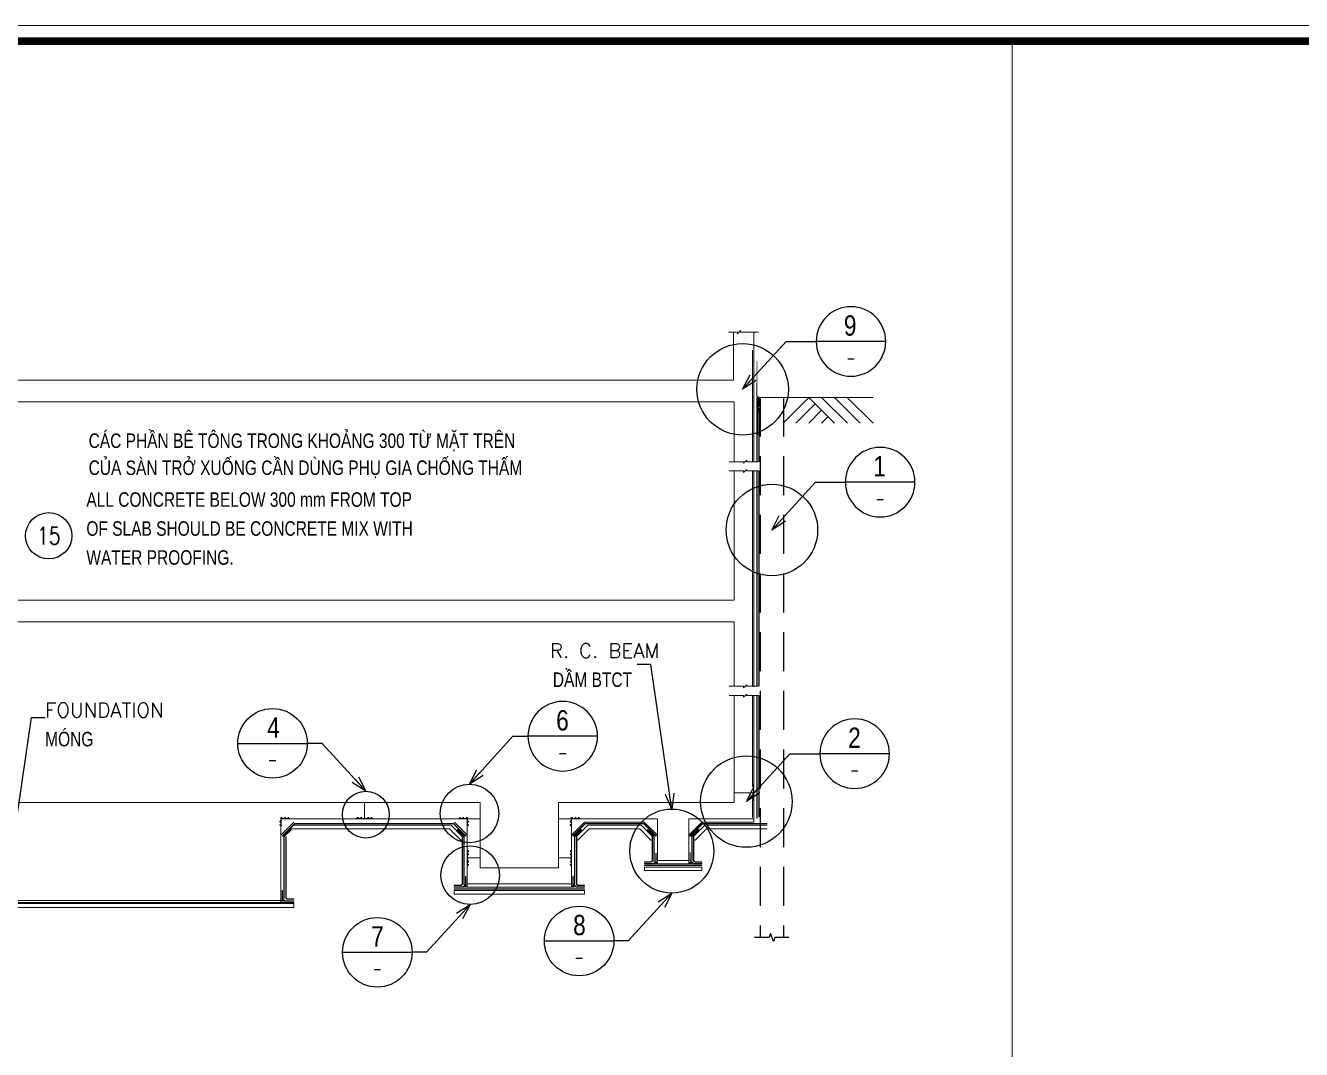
# Model space of a CAD drawing. Header units: millimetres. Extents: x -88960 to 836140, y 175458 to 320791.
# Drawn here: x 426932 to 443238, y 220270 to 233358 of the extents above; entities that cross this region are included whole.
import ezdxf
from ezdxf.enums import TextEntityAlignment as Align

# ---------------------------------------------------------------- set-up
doc = ezdxf.new("R2010")
doc.units = ezdxf.units.MM
doc.header["$LTSCALE"] = 1000
doc.linetypes.add('DASHED', pattern=[0.75, 0.5, -0.25])
doc.linetypes.add('HIDDEN', pattern=[0.375, 0.25, -0.125])
doc.layers.get('0').update_dxf_attribs({"linetype": 'CONTINUOUS'})
for name, color, linetype, lineweight in [('Ap0102_dim', 145, 'CONTINUOUS', 25), ('Ap0202_T', 141, 'CONTINUOUS', 25), ('Ap0310_PSS', 130, 'CONTINUOUS', 18), ('Ap0311_H', 8, 'CONTINUOUS', 15), ('Ap0313_FL', 145, 'CONTINUOUS', 13), ('Ap0314_Kh', 253, 'CONTINUOUS', 15)]:
    doc.layers.add(name, color=color, linetype=linetype, lineweight=lineweight)
doc.styles.add('Arial', font='arial.ttf', dxfattribs={"width": 0.8})
doc.styles.add('ISOCP', font='isocp.shx')
doc.styles.add('R2', font='ROMANS', dxfattribs={"width": 0.8, "height": 2})
doc.styles.add('romans', font='romans.shx', dxfattribs={"width": 0.8})
doc.styles.add('vn-vni', font='vn_vni.shx', dxfattribs={"width": 0.8})
doc.dimstyles.new('TL 20', dxfattribs={"dimscale": 0, "dimtxt": 250, "dimasz": 200, "dimexe": 100, "dimexo": 200, "dimgap": 100, "dimtad": 1, "dimdec": 1, "dimlfac": 0.2, "dimdsep": 46, "dimtxsty": 'romans', "dimcen": 200, "dimdle": 100, "dimclrd": 256, "dimclre": 256, "dimclrt": 1, "dimaunit": 1, "dimadec": 0, "dimazin": 0, "dimtfac": 1, "dimtdec": 1, "dimtix": 1, "dimtmove": 2, "dimatfit": 3, "dimldrblk": 'OPEN30', "dimfxl": 1, "dimtolj": 1, "dimtzin": 0, "dimarcsym": 0})

# ---------------------------------------------------------------- blocks, each defined once
blk = doc.blocks.new('250RGR')
at = {"layer": 'Ap0310_PSS'}
for p, q in [((-124, 4), (-124, 10)), ((-117, 10), (-124, 10)), ((-124, 4), (126, 4)), ((-119, 7), (-117, 10)), ((-119, 7), (-107, 7)), ((-97, 7), (-90, 7)), ((-90, 9), (-89, 9)), ((-90, 7), (-90, 9)), ((-89, 7), (-89, 9)), ((-89, 7), (-85, 7)), ((-85, 9), (-84, 9)), ((-85, 7), (-85, 9)), ((-84, 7), (-84, 9)), ((-84, 7), (-80, 7)), ((-80, 9), (-79, 9)), ((-80, 7), (-80, 9)), ((-79, 7), (-79, 9)), ((-79, 7), (-79, 7)), ((-79, 7), (-75, 7)), ((-75, 9), (-74, 9)), ((-75, 7), (-75, 9)), ((-74, 7), (-74, 9)), ((-74, 7), (-70, 7)), ((-70, 9), (-69, 9)), ((-70, 7), (-70, 9)), ((-69, 7), (-69, 9)), ((-69, 7), (-59, 7)), ((-49, 8), (-1, 8)), ((-5, 8), (0, 8)), ((0, 26), (3, 26)), ((0, 26), (0, 9)), ((3, 26), (3, 9)), ((3, 8), (52, 8)), ((71, 7), (62, 7)), ((71, 7), (71, 9)), ((72, 9), (71, 9)), ((72, 7), (72, 9)), ((76, 7), (72, 7)), ((76, 7), (76, 9)), ((77, 9), (76, 9)), ((77, 7), (77, 9)), ((81, 7), (77, 7)), ((81, 7), (81, 9)), ((82, 9), (81, 9)), ((82, 7), (81, 7)), ((82, 7), (82, 9)), ((86, 7), (82, 7)), ((86, 7), (86, 9)), ((87, 9), (86, 9)), ((87, 7), (87, 9)), ((91, 7), (87, 7)), ((91, 7), (91, 9)), ((92, 9), (91, 9)), ((92, 7), (92, 9)), ((100, 7), (92, 7)), ((121, 7), (110, 7)), ((120, 10), (126, 10)), ((121, 7), (120, 10)), ((126, 4), (126, 10))]:
    blk.add_line(p, q, dxfattribs=at)
for centre, radius, start, end in [((-111, 22), 1, 128.3694, 246.8539), ((-103, 12), 14, 51.6568, 128.3694), ((-116, 13), 9.96, 326.4339, 61.7351), ((-91, 13), 9.01, 113.3399, 221.9343), ((-94, 22), 1, 293.1719, 51.6568), ((-62, 22), 1, 128.3732, 246.8581), ((-54, 12), 14, 51.6606, 128.3732), ((-66, 13), 9, 319.7155, 66.8581), ((-42, 13), 9, 113.1761, 213.7659), ((-46, 22), 1, 293.1761, 51.6606), ((-1, 9), 0.5, 270.015, 0.015), ((3, 9), 0.5, 180.015, 270.0118), ((57, 12), 14, 51.6568, 128.3694), ((49, 22), 1, 128.3694, 246.8539), ((45, 13), 9, 327.2125, 66.8539), ((69, 13), 9, 113.1719, 220.3145), ((65, 22), 1, 293.1719, 51.6568), ((97, 23), 1, 128.3732, 246.8581), ((105, 12), 14, 51.6606, 128.3732), ((93, 13), 9.01, 318.0957, 66.6901), ((119, 13), 9.96, 118.2949, 213.5961), ((113, 23), 1, 293.1761, 51.6606)]:
    blk.add_arc(centre, radius, start, end, dxfattribs=at)
blk = doc.blocks.new('_Open30')
at = {"color": 0, "linetype": 'ByBlock', "lineweight": -2}
for p, q in [((-1, 0.268), (0, 0)), ((0, 0), (-1, -0.268)), ((0, 0), (-1, 0))]:
    blk.add_line(p, q, dxfattribs=at)
blk = doc.blocks.new('DTN')
at = {"layer": 'Ap0202_T'}
blk.add_line((-600, 0), (600, 0), dxfattribs=at)
blk.add_circle((0, 0), 600, dxfattribs=at)
at = {"layer": 'Ap0202_T', "style": 'Arial', "width": 0.8}
blk.add_attdef('DTN', text='', height=350, dxfattribs=at).set_placement((15, 100), align=Align.CENTER)
at = {"layer": 'Ap0202_T', "style": 'ISOCP'}
blk.add_attdef('REF', text='', height=250, dxfattribs=at).set_placement((0, -400), align=Align.CENTER)
blk = doc.blocks.new('CHG_XX_Khung ten')
blk.add_lwpolyline([(15, 579), (826, 579), (826, 15), (15, 15)], close=True)
at = {"color": 4, "linetype": 'Continuous', "const_width": 1}
blk.add_lwpolyline([(17, 577), (824, 577), (824, 17), (17, 17)], close=True, dxfattribs=at)

msp = doc.modelspace()

# ---------------------------------------------------------------- linework, layer by layer
at = {"layer": 'Ap0102_dim', "linetype": 'HIDDEN', "ltscale": 2}
for p, q in [((436322.47198, 228605.18679), (436322.47198, 221702.08002)), ((436618.76798, 228605.18679), (436618.76798, 221702.08002))]:
    msp.add_line(p, q, dxfattribs=at)
at = {"layer": 'Ap0102_dim', "linetype": 'Continuous'}
msp.add_lwpolyline([(436692.84198, 221702.08002), (436507.65698, 221702.08002), (436489.13848, 221651.20086), (436452.10148, 221752.95918), (436433.58298, 221702.08002), (436248.39798, 221702.08002)], dxfattribs=at)
at = {"layer": 'Ap0102_dim'}
for centre, radius in [((436095.98614, 228707.6611), 584.6705), ((436469.88337, 226909.03179), 584.6705), ((427227.91575, 226835.90358), 296.296), ((436143.9677, 223438.58359), 584.6705), ((431281.24699, 223271.14904), 299.44619), ((432604.33006, 223286.98773), 374.30774), ((435191.37026, 222805.41474), 537.03062), ((432613.55929, 222497.82074), 374.30774)]:
    msp.add_circle(centre, radius, dxfattribs=at)
at = {"layer": 'Ap0310_PSS'}
for p, q in [((435980.59285, 228826.45428), (435980.59285, 229438.25654)), ((436239.35115, 229438.25654), (436239.35115, 227782.45237)), ((436221.05564, 229210.08063), (436221.05564, 227782.45237)), ((420793.28344, 228826.45428), (435980.59285, 228826.45428)), ((420784.52489, 228548.44523), (435989.3514, 228548.44523)), ((435989.3514, 227782.45237), (435989.3514, 228548.44523)), ((436278.96166, 228605.18679), (436278.96166, 227782.45237)), ((436278.96166, 228605.18679), (436283.12832, 228605.18679)), ((436283.12832, 228605.18679), (436283.12832, 227782.45237)), ((436305.71612, 228605.18679), (436309.88279, 228605.18679)), ((436305.71612, 228490.68846), (436305.71612, 228605.18679)), ((436318.28301, 228478.12158), (436305.71612, 228490.68846)), ((436306.054, 228465.55469), (436310.21667, 228465.55469)), ((436309.88279, 228492.41435), (436309.88279, 228605.18679)), ((436322.44968, 228479.84746), (436309.88279, 228492.41435)), ((436318.28301, 228346.39999), (436318.28301, 228478.12158)), ((436322.44968, 228346.39999), (436322.44968, 228479.84746)), ((435989.3514, 226012.20107), (435989.3514, 227663.84219)), ((436221.05564, 227663.84219), (436221.05564, 224911.6085)), ((436239.35115, 227663.84219), (436239.35115, 224903.8491)), ((436278.96166, 227663.84219), (436278.96166, 224911.6085)), ((436283.12832, 227663.84219), (436283.12832, 224911.6085)), ((420793.28344, 226012.20107), (435980.59285, 226012.20107)), ((420784.52489, 225734.19202), (435989.3514, 225734.19202)), ((435989.3514, 224911.6085), (435989.3514, 225734.19202)), ((435989.3514, 223426.51536), (435989.3514, 224792.99831)), ((436221.05564, 224792.99831), (436221.05564, 223639.03016)), ((436239.35115, 224792.99831), (436239.35115, 223655.6818)), ((436278.96166, 224792.99831), (436278.96166, 223221.24095)), ((436283.12832, 224792.99831), (436283.12832, 223222.97524)), ((420784.52489, 223426.51536), (432743.19516, 223426.51536)), ((431265.58586, 223426.51536), (431265.58586, 223236.51555)), ((432743.19516, 223426.51536), (432743.19516, 222593.18286)), ((433743.19416, 222593.18286), (433743.19416, 223426.51536)), ((433743.19416, 223426.51536), (435989.3514, 223426.51536)), ((436221.01783, 223551.51523), (435989.3514, 223551.51523)), ((436221.03625, 223464.945), (436221.03625, 223236.58124)), ((436239.32394, 223447.34868), (436239.32394, 223218.18223)), ((430194.29547, 223167.34895), (430194.29547, 223168.18228)), ((430195.96213, 223168.18228), (430194.29547, 223168.18228)), ((430195.96213, 223167.34895), (430194.29547, 223167.34895)), ((430194.29547, 223163.18229), (430194.29547, 223164.01562)), ((430195.96213, 223164.01562), (430194.29547, 223164.01562)), ((430195.96213, 223163.18229), (430194.29547, 223163.18229)), ((430194.29547, 223159.01563), (430194.29547, 223159.84896)), ((430195.96213, 223159.84896), (430194.29547, 223159.84896)), ((430195.96213, 223159.01563), (430194.29547, 223159.01563)), ((430194.29547, 223154.84896), (430194.29547, 223155.6823)), ((430195.96213, 223155.6823), (430194.29547, 223155.6823)), ((430195.96213, 223154.84896), (430194.29547, 223154.84896)), ((430195.96213, 223151.51563), (430194.29547, 223151.51563)), ((430194.29547, 223150.6823), (430194.29547, 223151.51563)), ((430195.96213, 223150.6823), (430194.29547, 223150.6823)), ((430194.34433, 223235.63599), (430195.1288, 223221.51556)), ((430195.1288, 223185.96822), (430195.1288, 223221.51556)), ((431161.41929, 223218.18223), (430195.1288, 223218.18223)), ((430195.1288, 222145.37421), (430195.1288, 223122.349)), ((430211.74787, 223236.51555), (430195.17638, 223236.51555)), ((430195.96213, 223168.18228), (430195.96213, 223174.1182)), ((430195.96213, 223164.01562), (430195.96213, 223167.34895)), ((430195.96213, 223163.18229), (430195.96213, 223159.84896)), ((430195.96213, 223155.6823), (430195.96213, 223159.01563)), ((430195.96213, 223151.51563), (430195.96213, 223154.84896)), ((430195.96213, 223146.41305), (430195.96213, 223150.6823)), ((430195.96213, 223125.07229), (430195.96213, 223133.28491)), ((430196.98707, 223233.13599), (430197.58893, 223222.30267)), ((430209.10513, 223234.01555), (430197.81912, 223234.01555)), ((430200.96213, 223221.51556), (430198.42097, 223221.51556)), ((430307.62869, 223218.18223), (430198.46213, 223218.18223)), ((430198.46213, 223218.18223), (430198.46213, 223122.349)), ((430198.46213, 223014.97997), (430359.99777, 223176.51561)), ((430208.50328, 223221.51556), (430205.76466, 223221.51556)), ((430209.93718, 223233.13599), (430209.33533, 223222.30267)), ((430212.57992, 223235.63599), (430211.84431, 223222.39512)), ((430244.00946, 223221.51556), (430212.67636, 223221.51556)), ((430215.12478, 223001.10754), (430371.74877, 223157.73152)), ((430218.07106, 222998.16126), (430373.47865, 223153.56886)), ((430234.74258, 222992.33131), (430323.07205, 223080.66077)), ((430238.90924, 222990.60542), (430326.01832, 223077.7145)), ((430261.7954, 223220.68223), (430255.85948, 223220.68223)), ((430261.7954, 223220.68223), (430261.7954, 223222.3489)), ((430262.62873, 223222.3489), (430261.7954, 223222.3489)), ((430262.62873, 223220.68223), (430262.62873, 223222.3489)), ((430265.96206, 223220.68223), (430262.62873, 223220.68223)), ((430265.96206, 223220.68223), (430265.96206, 223222.3489)), ((430266.7954, 223222.3489), (430265.96206, 223222.3489)), ((430266.7954, 223220.68223), (430266.7954, 223222.3489)), ((430266.7954, 223220.68223), (430270.12873, 223220.68223)), ((430270.12873, 223220.68223), (430270.12873, 223222.3489)), ((430270.96206, 223222.3489), (430270.12873, 223222.3489)), ((430270.96206, 223220.68223), (430270.96206, 223222.3489)), ((430274.29539, 223220.68223), (430270.96206, 223220.68223)), ((430274.29539, 223220.68223), (430274.29539, 223222.3489)), ((430275.12872, 223222.3489), (430274.29539, 223222.3489)), ((430275.12872, 223220.68223), (430275.12872, 223222.3489)), ((430278.46205, 223220.68223), (430275.12872, 223220.68223)), ((430279.29538, 223222.3489), (430278.46205, 223222.3489)), ((430278.46205, 223220.68223), (430278.46205, 223222.3489)), ((430279.29538, 223220.68223), (430279.29538, 223222.3489)), ((430283.56463, 223220.68223), (430279.29538, 223220.68223)), ((430304.9054, 223220.68223), (430296.69278, 223220.68223)), ((432350.52778, 223088.98629), (430308.89609, 223088.98629)), ((430323.07205, 223080.66077), (430326.01832, 223077.7145)), ((430326.01832, 223077.7145), (430323.07205, 223080.66077)), ((432369.55254, 223134.77959), (430354.68939, 223134.77959)), ((430371.74877, 223157.73152), (432403.24203, 223157.73152)), ((430373.47865, 223153.56886), (432401.51214, 223153.56886)), ((431369.75242, 223218.18223), (432467.36211, 223218.18223)), ((432494.2339, 222945.28017), (432350.52778, 223088.98629)), ((432513.87642, 222990.4557), (432369.55254, 223134.77959)), ((432556.91974, 222998.16126), (432401.51214, 223153.56886)), ((432559.86601, 223001.10754), (432403.24203, 223157.73152)), ((432576.52866, 223014.97997), (432414.99302, 223176.51561)), ((432448.97247, 223077.7145), (432451.91875, 223080.66077)), ((432451.91875, 223080.66077), (432448.97247, 223077.7145)), ((432532.74822, 222993.93875), (432448.97247, 223077.7145)), ((432536.91488, 222995.66464), (432451.91875, 223080.66077)), ((432467.36211, 223218.18223), (432576.52866, 223218.18223)), ((432470.08539, 223220.68223), (432478.29802, 223220.68223)), ((432491.42616, 223220.68223), (432495.69541, 223220.68223)), ((432495.69541, 223222.3489), (432496.52874, 223222.3489)), ((432495.69541, 223220.68223), (432495.69541, 223222.3489)), ((432496.52874, 223220.68223), (432496.52874, 223222.3489)), ((432496.52874, 223220.68223), (432499.86207, 223220.68223)), ((432499.86207, 223220.68223), (432499.86207, 223222.3489)), ((432499.86207, 223222.3489), (432500.69541, 223222.3489)), ((432500.69541, 223220.68223), (432500.69541, 223222.3489)), ((432500.69541, 223220.68223), (432504.02874, 223220.68223)), ((432504.02874, 223220.68223), (432504.02874, 223222.3489)), ((432504.02874, 223222.3489), (432504.86207, 223222.3489)), ((432504.86207, 223220.68223), (432504.86207, 223222.3489)), ((432508.1954, 223220.68223), (432504.86207, 223220.68223)), ((432508.1954, 223220.68223), (432508.1954, 223222.3489)), ((432508.1954, 223222.3489), (432509.02873, 223222.3489)), ((432509.02873, 223220.68223), (432509.02873, 223222.3489)), ((432509.02873, 223220.68223), (432512.36206, 223220.68223)), ((432512.36206, 223220.68223), (432512.36206, 223222.3489)), ((432512.36206, 223222.3489), (432513.19539, 223222.3489)), ((432513.19539, 223220.68223), (432513.19539, 223222.3489)), ((432513.19539, 223220.68223), (432519.13131, 223220.68223)), ((432530.98133, 223221.51556), (432562.31443, 223221.51556)), ((432562.41087, 223235.63599), (432563.14648, 223222.39512)), ((432563.24292, 223236.51555), (432579.81441, 223236.51555)), ((432565.05362, 223233.13599), (432565.65547, 223222.30267)), ((432565.88567, 223234.01555), (432577.17167, 223234.01555)), ((432566.48752, 223221.51556), (432569.22613, 223221.51556)), ((432574.02867, 223221.51556), (432576.56982, 223221.51556)), ((432576.52866, 223218.18223), (432576.52866, 223122.349)), ((432576.52866, 223122.349), (432576.52866, 222468.18298)), ((432578.00372, 223233.13599), (432577.40187, 223222.30267)), ((432579.02866, 223168.18228), (432579.02866, 223174.1182)), ((432579.02866, 223168.18228), (432580.69533, 223168.18228)), ((432579.02866, 223164.01562), (432579.02866, 223167.34895)), ((432579.02866, 223167.34895), (432580.69533, 223167.34895)), ((432579.02866, 223164.01562), (432580.69533, 223164.01562)), ((432579.02866, 223163.18229), (432579.02866, 223159.84896)), ((432579.02866, 223163.18229), (432580.69533, 223163.18229)), ((432579.02866, 223159.84896), (432580.69533, 223159.84896)), ((432579.02866, 223155.6823), (432579.02866, 223159.01563)), ((432579.02866, 223159.01563), (432580.69533, 223159.01563)), ((432579.02866, 223155.6823), (432580.69533, 223155.6823)), ((432579.02866, 223151.51563), (432579.02866, 223154.84896)), ((432579.02866, 223154.84896), (432580.69533, 223154.84896)), ((432579.02866, 223151.51563), (432580.69533, 223151.51563)), ((432579.02866, 223150.6823), (432580.69533, 223150.6823)), ((432579.02866, 223146.41305), (432579.02866, 223150.6823)), ((432579.02866, 223125.07229), (432579.02866, 223133.28491)), ((432580.64646, 223235.63599), (432579.86199, 223221.51556)), ((432579.86199, 223185.96822), (432579.86199, 223221.51556)), ((432579.86199, 223218.18223), (432743.19516, 223218.18223)), ((432580.69533, 223167.34895), (432580.69533, 223168.18228)), ((432580.69533, 223163.18229), (432580.69533, 223164.01562)), ((432580.69533, 223159.01563), (432580.69533, 223159.84896)), ((432580.69533, 223154.84896), (432580.69533, 223155.6823)), ((432580.69533, 223150.6823), (432580.69533, 223151.51563)), ((433906.52733, 223218.18223), (433743.19416, 223218.18223)), ((433905.694, 223167.34895), (433905.694, 223168.18228)), ((433907.36067, 223168.18228), (433905.694, 223168.18228)), ((433907.36067, 223167.34895), (433905.694, 223167.34895)), ((433905.694, 223163.18229), (433905.694, 223164.01562)), ((433907.36067, 223164.01562), (433905.694, 223164.01562)), ((433907.36067, 223163.18229), (433905.694, 223163.18229)), ((433905.694, 223159.01563), (433905.694, 223159.84896)), ((433907.36067, 223159.84896), (433905.694, 223159.84896)), ((433907.36067, 223159.01563), (433905.694, 223159.01563)), ((433905.694, 223154.84896), (433905.694, 223155.6823)), ((433907.36067, 223155.6823), (433905.694, 223155.6823)), ((433907.36067, 223154.84896), (433905.694, 223154.84896)), ((433907.36067, 223151.51563), (433905.694, 223151.51563)), ((433905.694, 223150.6823), (433905.694, 223151.51563)), ((433907.36067, 223150.6823), (433905.694, 223150.6823)), ((433905.74286, 223235.63599), (433906.52733, 223221.51556)), ((433906.52733, 223185.96822), (433906.52733, 223221.51556)), ((433923.1464, 223236.51555), (433906.57491, 223236.51555)), ((433907.36067, 223168.18228), (433907.36067, 223174.1182)), ((433907.36067, 223164.01562), (433907.36067, 223167.34895)), ((433907.36067, 223163.18229), (433907.36067, 223159.84896)), ((433907.36067, 223155.6823), (433907.36067, 223159.01563)), ((433907.36067, 223151.51563), (433907.36067, 223154.84896)), ((433907.36067, 223146.41305), (433907.36067, 223150.6823)), ((433907.36067, 223125.07229), (433907.36067, 223133.28491)), ((433908.38561, 223233.13599), (433908.98746, 223222.30267)), ((433920.50366, 223234.01555), (433909.21766, 223234.01555)), ((433912.36066, 223221.51556), (433909.81951, 223221.51556)), ((433909.86066, 223218.18223), (435006.92178, 223218.18223)), ((434019.02722, 223218.18223), (433909.86066, 223218.18223)), ((433909.86066, 223218.18223), (433909.86066, 223122.349)), ((433909.86066, 223218.18223), (433909.86066, 222822.34929)), ((433909.86066, 223009.08742), (434077.28886, 223176.51561)), ((433919.90181, 223221.51556), (433917.16319, 223221.51556)), ((433921.33571, 223233.13599), (433920.73386, 223222.30267)), ((433923.97845, 223235.63599), (433923.24285, 223222.39512)), ((433955.40799, 223221.51556), (433924.0749, 223221.51556)), ((433926.52331, 223001.10754), (434083.1473, 223157.73152)), ((433929.46959, 222998.16126), (434084.87719, 223153.56886)), ((433949.47444, 222995.66464), (434034.47058, 223080.66077)), ((433953.64111, 222993.93875), (434037.41685, 223077.7145)), ((433973.19393, 223220.68223), (433967.25802, 223220.68223)), ((433972.09936, 222990.04216), (434116.83679, 223134.77959)), ((433973.19393, 223220.68223), (433973.19393, 223222.3489)), ((433974.02727, 223222.3489), (433973.19393, 223222.3489)), ((433974.02727, 223220.68223), (433974.02727, 223222.3489)), ((433977.3606, 223220.68223), (433974.02727, 223220.68223)), ((433977.3606, 223220.68223), (433977.3606, 223222.3489)), ((433978.19393, 223222.3489), (433977.3606, 223222.3489)), ((433978.19393, 223220.68223), (433978.19393, 223222.3489)), ((433978.19393, 223220.68223), (433981.52726, 223220.68223)), ((433981.52726, 223220.68223), (433981.52726, 223222.3489)), ((433982.36059, 223222.3489), (433981.52726, 223222.3489)), ((433982.36059, 223220.68223), (433982.36059, 223222.3489)), ((433985.69392, 223220.68223), (433982.36059, 223220.68223)), ((433985.69392, 223220.68223), (433985.69392, 223222.3489)), ((433986.52725, 223222.3489), (433985.69392, 223222.3489)), ((433986.52725, 223220.68223), (433986.52725, 223222.3489)), ((433989.86058, 223220.68223), (433986.52725, 223220.68223)), ((433990.69392, 223222.3489), (433989.86058, 223222.3489)), ((433989.86058, 223220.68223), (433989.86058, 223222.3489)), ((433990.69392, 223220.68223), (433990.69392, 223222.3489)), ((433994.96317, 223220.68223), (433990.69392, 223220.68223)), ((433992.15542, 222945.28017), (434135.86154, 223088.98629)), ((434016.30393, 223220.68223), (434008.09131, 223220.68223)), ((434034.47058, 223080.66077), (434037.41685, 223077.7145)), ((434037.41685, 223077.7145), (434034.47058, 223080.66077)), ((434077.28886, 223176.51561), (434480.40092, 223176.51561)), ((434083.1473, 223157.73152), (434480.40092, 223157.73152)), ((434084.87719, 223153.56886), (434480.40092, 223153.56886)), ((434480.40092, 223134.77959), (434116.83679, 223134.77959)), ((434480.40092, 223088.98629), (434135.86154, 223088.98629)), ((434839.49359, 223176.51561), (434480.40092, 223176.51561)), ((434833.63515, 223157.73152), (434480.40092, 223157.73152)), ((434831.90526, 223153.56886), (434480.40092, 223153.56886)), ((434480.40092, 223134.77959), (434799.94566, 223134.77959)), ((434480.40092, 223088.98629), (434780.9209, 223088.98629)), ((435006.92178, 223218.18223), (434631.34766, 223218.18223)), ((434924.62702, 222945.28017), (434780.9209, 223088.98629)), ((434944.68308, 222990.04216), (434799.94566, 223134.77959)), ((434987.31286, 222998.16126), (434831.90526, 223153.56886)), ((434990.25913, 223001.10754), (434833.63515, 223157.73152)), ((435006.92178, 223009.08742), (434839.49359, 223176.51561)), ((434882.31187, 223080.66077), (434879.36559, 223077.7145)), ((434879.36559, 223077.7145), (434882.31187, 223080.66077)), ((434963.14134, 222993.93875), (434879.36559, 223077.7145)), ((434967.308, 222995.66464), (434882.31187, 223080.66077)), ((435006.92178, 222684.84943), (435006.92178, 223218.18223)), ((435006.92178, 223218.18223), (435006.92178, 222822.34929)), ((435406.92138, 223218.18223), (436239.32394, 223218.18223)), ((435406.92138, 223218.18223), (435782.49551, 223218.18223)), ((435406.92138, 222684.84943), (435406.92138, 223218.18223)), ((435406.92138, 223218.18223), (435406.92138, 222822.34929)), ((435406.92138, 223009.08742), (435574.34958, 223176.51561)), ((435423.58404, 223001.10754), (435580.20802, 223157.73152)), ((435426.53031, 222998.16126), (435581.93791, 223153.56886)), ((435446.53516, 222995.66464), (435531.5313, 223080.66077)), ((435450.70183, 222993.93875), (435534.47757, 223077.7145)), ((435469.16008, 222990.04216), (435613.89751, 223134.77959)), ((435489.21614, 222945.28017), (435632.92226, 223088.98629)), ((435534.47757, 223077.7145), (435531.5313, 223080.66077)), ((435531.5313, 223080.66077), (435534.47757, 223077.7145)), ((435574.34958, 223176.51561), (435810.65656, 223176.51561)), ((435580.20802, 223157.73152), (435810.65656, 223157.73152)), ((435581.93791, 223153.56886), (435810.65656, 223153.56886)), ((435810.65656, 223134.77959), (435613.89751, 223134.77959)), ((435810.65656, 223088.98629), (435632.92226, 223088.98629)), ((435810.65656, 223176.51561), (436239.32394, 223176.51561)), ((435810.65656, 223157.73152), (436410.1571, 223157.73152)), ((435810.65656, 223153.56886), (436410.1571, 223153.56886)), ((436410.1571, 223134.77959), (435810.65656, 223134.77959)), ((436410.1571, 223088.98629), (435810.65656, 223088.98629)), ((436239.32394, 223218.18223), (436239.32394, 223176.51561)), ((430218.07106, 222998.16126), (430215.12478, 223001.10754)), ((430218.07106, 222998.16126), (430215.12478, 223001.10754)), ((430234.74258, 222992.33131), (430234.74258, 222202.20903)), ((430238.90924, 222990.60542), (430238.90924, 222202.20903)), ((430257.20678, 222204.86182), (430257.23659, 222989.48615)), ((430257.23659, 222989.48627), (430261.39925, 222989.48627)), ((430257.23659, 222989.48627), (430261.39925, 222989.48627)), ((432494.2339, 222945.28017), (432510.26001, 222945.28017)), ((432514.42087, 222989.48615), (432510.25821, 222989.48615)), ((432514.45069, 222381.12509), (432514.42087, 222989.48615)), ((432532.74822, 222993.93875), (432532.74822, 222378.4723)), ((432536.91488, 222995.66464), (432536.91488, 222378.4723)), ((432556.91974, 222998.16126), (432559.86601, 223001.10754)), ((433929.46959, 222998.16126), (433926.52331, 223001.10754)), ((433949.47444, 222995.66464), (433949.47444, 222383.76255)), ((433953.64111, 222993.93875), (433953.64111, 222383.76255)), ((433971.93864, 222381.12509), (433971.96845, 222990.04216)), ((433971.96845, 222990.04216), (433976.13153, 222990.04216)), ((433992.15542, 222945.28017), (433976.12931, 222945.28017)), ((434924.62702, 222945.28017), (434940.65314, 222945.28017)), ((434944.814, 222990.04216), (434940.65091, 222990.04216)), ((434944.82397, 222786.40873), (434944.814, 222990.04216)), ((434963.14134, 222993.93875), (434963.14134, 222786.40873)), ((434967.308, 222995.66464), (434967.308, 222786.40873)), ((434987.31286, 222998.16126), (434990.25913, 223001.10754)), ((435006.92178, 222914.01588), (435006.92178, 222684.84944)), ((435006.92178, 222914.01588), (435006.92178, 222684.84943)), ((435406.92138, 222914.01588), (435406.92138, 222684.84944)), ((435426.53031, 222998.16126), (435423.58404, 223001.10754)), ((435446.53516, 222995.66464), (435446.53516, 222786.40873)), ((435450.70183, 222993.93875), (435450.70183, 222786.40873)), ((435469.0192, 222786.40873), (435469.02917, 222990.04216)), ((435469.02917, 222990.04216), (435473.19225, 222990.04216)), ((435489.21614, 222945.28017), (435473.19003, 222945.28017)), ((434944.8166, 222681.12479), (434944.80562, 222905.21509)), ((434963.11413, 222905.21509), (434963.11413, 222678.472)), ((434967.28079, 222905.21509), (434967.28079, 222678.472)), ((434990.22792, 222779.95385), (434986.06126, 222779.95385)), ((434986.06126, 222677.52645), (434986.06126, 222779.95385)), ((434990.22792, 222675.80056), (434990.22792, 222779.95385)), ((435423.64246, 222785.90893), (435427.80912, 222785.90893)), ((435423.64246, 222684.19642), (435423.64246, 222785.90893)), ((435427.80912, 222685.92231), (435427.80912, 222785.90893)), ((435446.56238, 222905.21509), (435446.56238, 222683.76225)), ((435450.72904, 222905.21509), (435450.72904, 222683.76225)), ((435469.02657, 222681.12479), (435469.03754, 222905.21509)), ((432576.55587, 222614.01618), (432576.55587, 222384.84973)), ((432594.86198, 222718.18273), (432743.19516, 222718.18273)), ((432743.19516, 222593.18286), (433743.19416, 222593.18286)), ((433891.52735, 222718.18273), (433743.19416, 222718.18273)), ((433909.83345, 222614.01618), (433909.83345, 222384.84974)), ((434840.25528, 222669.95155), (434840.25528, 222665.77095)), ((434840.25528, 222647.3719), (434955.90671, 222647.3719)), ((434840.25528, 222647.3719), (434840.25528, 222643.20523)), ((434840.25528, 222643.20523), (434957.63259, 222643.20523)), ((434840.25528, 222624.39872), (434840.25528, 222620.23606)), ((434840.25528, 222624.39872), (435573.58788, 222624.39872)), ((434840.25528, 222620.23606), (435573.58788, 222620.23606)), ((434840.25528, 222601.44679), (434840.25528, 222555.65349)), ((435573.58788, 222601.44679), (434840.25528, 222601.44679)), ((434929.46833, 222669.93761), (434940.65551, 222681.12479)), ((434929.46833, 222669.93761), (434932.4146, 222666.99133)), ((434929.46833, 222669.93761), (434929.46833, 222665.77095)), ((434932.4146, 222666.99133), (434943.60178, 222678.17851)), ((434940.65551, 222681.12479), (434944.81817, 222681.12479)), ((434940.65551, 222681.12479), (434943.60178, 222678.17851)), ((434986.06126, 222677.52645), (434955.90671, 222647.3719)), ((434990.22792, 222675.80056), (434957.63259, 222643.20523)), ((434967.28079, 222678.472), (434963.11413, 222678.472)), ((434974.36739, 222643.15493), (434995.2007, 222663.98825)), ((434995.2007, 222643.15493), (434974.36739, 222643.15493)), ((434995.2007, 222663.98825), (434995.2007, 222643.15493)), ((435406.92138, 222684.84943), (435006.92178, 222684.84943)), ((435006.92178, 222684.84943), (435006.92178, 222643.18281)), ((435006.92178, 222643.18281), (435406.92138, 222643.18281)), ((435406.92138, 222684.84943), (435406.92138, 222643.18281)), ((435420.30913, 222663.98825), (435420.30913, 222643.15493)), ((435441.14244, 222643.15493), (435420.30913, 222663.98825)), ((435420.30913, 222643.15493), (435441.14244, 222643.15493)), ((435423.64246, 222684.19642), (435464.68394, 222643.15493)), ((435427.80912, 222685.92231), (435466.40983, 222647.3216)), ((435446.56238, 222683.76225), (435450.72904, 222683.76225)), ((435573.58788, 222643.16887), (435464.67, 222643.16887)), ((435573.58788, 222647.33553), (435466.39589, 222647.33553)), ((435473.18766, 222681.12479), (435469.025, 222681.12479)), ((435473.18766, 222681.12479), (435470.24138, 222678.17851)), ((435481.42856, 222666.99133), (435470.24138, 222678.17851)), ((435484.37484, 222669.93761), (435473.18766, 222681.12479)), ((435484.37484, 222669.93761), (435481.42856, 222666.99133)), ((435484.37484, 222669.93761), (435484.37484, 222665.77095)), ((435573.58788, 222669.93761), (435573.58788, 222665.77095)), ((435573.58788, 222647.33154), (435573.58788, 222643.16887)), ((435573.58788, 222624.39872), (435573.58788, 222620.23606)), ((435573.58788, 222601.44679), (435573.58788, 222555.65349)), ((432559.86201, 222479.95415), (432555.69535, 222479.95415)), ((432555.69535, 222377.52675), (432555.69535, 222479.95415)), ((432559.86201, 222375.80086), (432559.86201, 222479.95415)), ((433926.55452, 222485.90923), (433930.72119, 222485.90923)), ((433926.55452, 222384.19672), (433926.55452, 222485.90923)), ((433930.72119, 222385.92261), (433930.72119, 222485.90923)), ((435573.58788, 222555.65349), (434840.25528, 222555.65349)), ((430211.79545, 222199.5376), (430211.79545, 222303.69088)), ((430211.79545, 222303.69088), (430215.96211, 222303.69088)), ((430215.96211, 222201.26348), (430215.96211, 222303.69088)), ((432409.88937, 222369.95185), (432409.88937, 222365.77125)), ((432409.88937, 222347.3722), (432409.88937, 222343.20553)), ((432409.88937, 222347.3722), (432525.5408, 222347.3722)), ((432409.88937, 222343.20553), (432527.26669, 222343.20553)), ((432409.88937, 222324.39902), (434076.49995, 222324.39902)), ((432409.88937, 222324.39902), (432409.88937, 222320.23636)), ((432409.88937, 222320.23636), (434076.49995, 222320.23636)), ((434076.49995, 222301.44709), (432409.88937, 222301.44709)), ((432409.88937, 222301.44709), (432409.88937, 222255.65379)), ((432499.10242, 222369.93791), (432510.2896, 222381.12509)), ((432499.10242, 222369.93791), (432502.0487, 222366.99163)), ((432499.10242, 222369.93791), (432499.10242, 222365.77125)), ((432502.0487, 222366.99163), (432513.23587, 222378.17881)), ((432510.2896, 222381.12509), (432514.45226, 222381.12509)), ((432510.2896, 222381.12509), (432513.23587, 222378.17881)), ((432555.69535, 222377.52675), (432525.5408, 222347.3722)), ((432559.86201, 222375.80086), (432527.26669, 222343.20553)), ((432536.91488, 222378.4723), (432532.74822, 222378.4723)), ((432544.00148, 222343.15523), (432564.8348, 222363.98855)), ((432564.8348, 222343.15523), (432544.00148, 222343.15523)), ((432564.8348, 222363.98855), (432564.8348, 222343.15523)), ((433909.83345, 222384.84973), (432576.55587, 222384.84973)), ((432576.55587, 222384.84973), (432576.55587, 222343.18311)), ((432576.55587, 222343.18311), (433909.83345, 222343.18311)), ((433909.83345, 222384.84973), (433909.83345, 222343.18311)), ((433923.22119, 222363.98855), (433923.22119, 222343.15523)), ((433944.05451, 222343.15523), (433923.22119, 222363.98855)), ((433923.22119, 222343.15523), (433944.05451, 222343.15523)), ((433926.55452, 222384.19672), (433967.59601, 222343.15523)), ((433930.72119, 222385.92261), (433969.3219, 222347.3219)), ((433949.47444, 222383.76255), (433953.64111, 222383.76255)), ((434076.49995, 222343.16917), (433967.58207, 222343.16917)), ((434076.49995, 222347.33583), (433969.30796, 222347.33583)), ((433976.09973, 222381.12509), (433971.93706, 222381.12509)), ((433976.09973, 222381.12509), (433973.15345, 222378.17881)), ((433984.34063, 222366.99163), (433973.15345, 222378.17881)), ((433987.28691, 222369.93791), (433976.09973, 222381.12509)), ((433987.28691, 222369.93791), (433984.34063, 222366.99163)), ((433987.28691, 222369.93791), (433987.28691, 222365.77125)), ((434076.49995, 222369.93791), (434076.49995, 222365.77125)), ((434076.49995, 222347.33184), (434076.49995, 222343.16917)), ((434076.49995, 222324.39902), (434076.49995, 222320.23636)), ((434076.49995, 222301.44709), (434076.49995, 222255.65379)), ((425584.0223, 222148.13576), (430161.06619, 222148.13576)), ((425584.0223, 222143.97309), (430161.06619, 222143.97309)), ((425584.0223, 222136.85301), (430164.03952, 222136.85301)), ((425750.66159, 222173.11173), (430035.87785, 222173.11173)), ((430361.76809, 222136.85301), (429898.80559, 222136.85301)), ((430361.76809, 222148.13576), (429901.77892, 222148.13576)), ((430361.76809, 222143.97309), (429901.77892, 222143.97309)), ((430195.1288, 222173.11173), (430026.96726, 222173.11173)), ((430206.82267, 222187.72528), (430206.82267, 222166.89197)), ((430227.65598, 222166.89197), (430206.82267, 222187.72528)), ((430206.82267, 222166.89197), (430227.65598, 222166.89197)), ((430211.79545, 222199.5376), (430244.39078, 222166.94227)), ((430215.96211, 222201.26348), (430246.11667, 222171.10893)), ((430234.74258, 222202.20903), (430238.90924, 222202.20903)), ((430361.76809, 222166.94227), (430244.39078, 222166.94227)), ((430361.76809, 222171.10893), (430246.11667, 222171.10893)), ((430261.36786, 222204.86182), (430257.2052, 222204.86182)), ((430261.36786, 222204.86182), (430258.42159, 222201.91555)), ((430269.60877, 222190.72837), (430258.42159, 222201.91555)), ((430272.55504, 222193.67464), (430261.36786, 222204.86182)), ((430272.55504, 222193.67464), (430269.60877, 222190.72837)), ((430272.55504, 222193.67464), (430272.55504, 222189.50798)), ((430361.76809, 222189.50798), (430361.76809, 222193.67064)), ((430361.76809, 222166.94227), (430361.76809, 222171.10493)), ((430361.76809, 222143.97309), (430361.76809, 222148.13576)), ((430361.76809, 222084.76973), (430361.76809, 222136.85301)), ((434076.49995, 222255.65379), (432409.88937, 222255.65379)), ((425584.0223, 222084.76973), (430164.03952, 222084.76973)), ((430361.76809, 222084.76973), (429898.80559, 222084.76973))]:
    msp.add_line(p, q, dxfattribs=at)
at = {"layer": 'Ap0310_PSS', "color": 5}
for p, q in [((430193.46214, 223126.51566), (430193.46214, 223122.349)), ((430193.46214, 223126.51566), (430195.96213, 223125.07229)), ((430198.46213, 223122.349), (430193.46214, 223122.349)), ((430198.46213, 223122.349), (430193.46214, 223122.349)), ((430307.62869, 223223.18223), (430303.46203, 223223.18223)), ((430303.46203, 223223.18223), (430304.9054, 223220.68223)), ((430307.62869, 223218.18223), (430307.62869, 223223.18223)), ((432467.36211, 223218.18223), (432467.36211, 223223.18223)), ((432467.36211, 223223.18223), (432471.52877, 223223.18223)), ((432471.52877, 223223.18223), (432470.08539, 223220.68223)), ((432576.52866, 223122.349), (432581.52866, 223122.349)), ((432576.52866, 223122.349), (432581.52866, 223122.349)), ((432581.52866, 223126.51566), (432579.02866, 223125.07229)), ((432581.52866, 223126.51566), (432581.52866, 223122.349)), ((433904.86067, 223126.51566), (433904.86067, 223122.349)), ((433904.86067, 223126.51566), (433907.36067, 223125.07229)), ((433909.86066, 223122.349), (433904.86067, 223122.349)), ((433909.86066, 223122.349), (433904.86067, 223122.349)), ((434019.02722, 223223.18223), (434014.86056, 223223.18223)), ((434014.86056, 223223.18223), (434016.30393, 223220.68223)), ((434019.02722, 223218.18223), (434019.02722, 223223.18223))]:
    msp.add_line(p, q, dxfattribs=at)
at = {"layer": 'Ap0310_PSS', "const_width": 3.75062}
msp.add_lwpolyline([(436290.46052, 228605.80821), (436290.46052, 228131.93789), (436298.63059, 228131.93789), (436298.63059, 228609.19236), (436281.87474, 228625.94822), (436281.87474, 229059.77189), (436273.70467, 229068.29298), (436273.70467, 228622.56406)], close=True, dxfattribs=at)
at = {"layer": 'Ap0310_PSS', "color": 1, "linetype": 'DASHED'}
msp.add_lwpolyline([(436294.54556, 228409.70185), (436294.54556, 228607.50029), (436277.7897, 228624.25614), (436277.7897, 228792.76122)], dxfattribs=at)
at = {"layer": 'Ap0310_PSS'}
for points in [[(436306.02051, 227782.45237), (436306.054, 228465.55469)], [(436301.85784, 227782.45237), (436301.87646, 228162.14501)], [(436301.71707, 224911.6085), (436301.85203, 227663.84219)], [(436305.87974, 224911.6085), (436306.01469, 227663.84219)], [(436301.74071, 223241.25811), (436301.81679, 224792.99831)], [(436305.90336, 223241.15194), (436305.97946, 224792.99831)], [(430261.36944, 222204.86025), (430261.39925, 222989.48615)], [(432510.28802, 222381.12351), (432510.25821, 222989.48615)], [(433976.1013, 222381.12351), (433976.13153, 222990.04216)], [(434940.66102, 222786.40873), (434940.65091, 222990.04216)], [(435473.18214, 222786.40873), (435473.19225, 222990.04216)], [(434940.65393, 222681.12321), (434940.64295, 222905.21509)], [(435473.18923, 222681.12321), (435473.20036, 222905.21509)], [(434840.25528, 222669.93761), (434929.46833, 222669.93761)], [(434840.25528, 222665.77095), (434929.46833, 222665.77095)], [(435573.58788, 222669.93761), (435484.37484, 222669.93761)], [(435573.58788, 222665.77095), (435484.37484, 222665.77095)], [(432409.88937, 222369.93791), (432499.10242, 222369.93791)], [(432409.88937, 222365.77125), (432499.10242, 222365.77125)], [(434076.49995, 222369.93791), (433987.28691, 222369.93791)], [(434076.49995, 222365.77125), (433987.28691, 222365.77125)], [(430361.76809, 222193.67464), (430272.55504, 222193.67464)], [(430361.76809, 222189.50798), (430272.55504, 222189.50798)]]:
    msp.add_lwpolyline(points, dxfattribs=at)
for centre, radius, start, end in [((430191.79547, 223180.68227), 11.66666, 150.382881045, 209.617118955), ((430191.79547, 223139.84898), 11.66666, 150.382881045, 209.617118955), ((430182.37755, 223186.03612), 0.83333, 33.885695881, 150.382881045), ((430182.37755, 223175.32843), 0.83333, 209.617118955, 326.114304119), ((430182.37755, 223145.20283), 0.83333, 33.885695881, 150.382881045), ((430182.37755, 223134.49513), 0.83333, 209.617118955, 326.114304119), ((430189.29547, 223190.68226), 7.49999, 213.885695881, 321.057558729), ((430189.29547, 223170.68228), 7.49999, 27.266044452, 146.114304119), ((430189.29547, 223149.84897), 7.49999, 213.885695881, 332.733955548), ((430189.29547, 223129.84899), 7.49999, 27.266044452, 146.114304119), ((430195.17638, 223235.68222), 0.83333, 90, 183.179830117), ((430197.81912, 223233.18222), 0.83333, 90, 183.179830117), ((430198.42097, 223222.3489), 0.83333, 183.179830117, 270), ((430200.96213, 223219.8489), 1.66667, 0.000041361, 90), ((430203.46213, 223219.8489), 0.83333, 180, 0), ((430205.96212, 223219.86064), 1.66667, 96.804251576, 180.403553591), ((430208.50328, 223222.3489), 0.83333, 270, 356.820169883), ((430209.10513, 223233.18222), 0.83333, 356.820169883, 90), ((430211.74787, 223235.68222), 0.83333, 356.820169883, 90), ((430212.67636, 223222.3489), 0.83333, 176.820169883, 270), ((430243.94157, 223234.26681), 0.83333, 119.617118955, 236.114304128), ((430239.29542, 223227.34889), 7.49999, 308.942441268, 56.114304128), ((430249.29541, 223224.84889), 11.66666, 60.382881045, 119.617118955), ((430259.2954, 223227.34889), 7.49999, 123.885695872, 242.733955559), ((430254.64926, 223234.26681), 0.83333, 303.885695872, 60.382881045), ((430280.12872, 223227.34889), 7.49999, 297.266044441, 56.114304128), ((430284.77486, 223234.26681), 0.83333, 119.617118955, 236.114304128), ((430290.12871, 223224.84889), 11.66666, 60.382881045, 119.617118955), ((430300.1287, 223227.34889), 7.49999, 123.885695872, 242.733955559), ((430295.48255, 223234.26681), 0.83333, 303.885695872, 60.382881045), ((432474.8621, 223227.34889), 7.49999, 297.266044441, 56.114304128), ((432479.50824, 223234.26681), 0.83333, 119.617118955, 236.114304128), ((432484.86209, 223224.84889), 11.66666, 60.382881045, 119.617118955), ((432494.86208, 223227.34889), 7.49999, 123.885695872, 242.733955559), ((432490.21593, 223234.26681), 0.83333, 303.885695872, 60.382881045), ((432515.69539, 223227.34889), 7.49999, 297.266044441, 56.114304128), ((432520.34154, 223234.26681), 0.83333, 119.617118955, 236.114304128), ((432525.69538, 223224.84889), 11.66666, 60.382881045, 119.617118955), ((432535.69537, 223227.34889), 7.49999, 123.885695872, 231.057558732), ((432531.04923, 223234.26681), 0.83333, 303.885695872, 60.382881045), ((432562.31443, 223222.3489), 0.83333, 270, 3.179830117), ((432563.24292, 223235.68222), 0.83333, 90, 183.179830117), ((432565.88567, 223233.18222), 0.83333, 90, 183.179830117), ((432566.48752, 223222.3489), 0.83333, 183.179830117, 270), ((432569.02867, 223219.86064), 1.66667, 359.596446409, 83.195748424), ((432571.52867, 223219.8489), 0.83333, 180, 0), ((432574.02867, 223219.8489), 1.66667, 90, 179.999958639), ((432576.56982, 223222.3489), 0.83333, 270, 356.820169883), ((432577.17167, 223233.18222), 0.83333, 356.820169883, 90), ((432585.69532, 223170.68228), 7.49999, 33.885695881, 152.733955548), ((432585.69532, 223149.84897), 7.49999, 207.266044452, 326.114304119), ((432585.69532, 223129.84899), 7.49999, 33.885695881, 152.733955548), ((432579.81441, 223235.68222), 0.83333, 356.820169883, 90), ((432585.69532, 223190.68226), 7.49999, 218.942441271, 326.114304119), ((432592.61324, 223186.03612), 0.83333, 29.617118955, 146.114304119), ((432592.61324, 223175.32843), 0.83333, 213.885695881, 330.382881045), ((432592.61324, 223145.20283), 0.83333, 29.617118955, 146.114304119), ((432592.61324, 223134.49513), 0.83333, 213.885695881, 330.382881045), ((432583.19532, 223180.68227), 11.66666, 330.382881045, 29.617118955), ((432583.19532, 223139.84898), 11.66666, 330.382881045, 29.617118955), ((433903.194, 223180.68227), 11.66666, 150.382881045, 209.617118955), ((433903.194, 223139.84898), 11.66666, 150.382881045, 209.617118955), ((433893.77608, 223186.03612), 0.83333, 33.885695881, 150.382881045), ((433893.77608, 223175.32843), 0.83333, 209.617118955, 326.114304119), ((433893.77608, 223145.20283), 0.83333, 33.885695881, 150.382881045), ((433893.77608, 223134.49513), 0.83333, 209.617118955, 326.114304119), ((433900.69401, 223190.68226), 7.49999, 213.885695881, 321.057558729), ((433900.69401, 223170.68228), 7.49999, 27.266044452, 146.114304119), ((433900.69401, 223149.84897), 7.49999, 213.885695881, 332.733955548), ((433900.69401, 223129.84899), 7.49999, 27.266044452, 146.114304119), ((433906.57491, 223235.68222), 0.83333, 90, 183.179830117), ((433909.21766, 223233.18222), 0.83333, 90, 183.179830117), ((433909.81951, 223222.3489), 0.83333, 183.179830117, 270), ((433912.36066, 223219.8489), 1.66667, 0.000041361, 90), ((433914.86066, 223219.8489), 0.83333, 180, 0), ((433917.36066, 223219.86064), 1.66667, 96.804251576, 180.403553591), ((433919.90181, 223222.3489), 0.83333, 270, 356.820169883), ((433920.50366, 223233.18222), 0.83333, 356.820169883, 90), ((433923.1464, 223235.68222), 0.83333, 356.820169883, 90), ((433924.0749, 223222.3489), 0.83333, 176.820169883, 270), ((433955.3401, 223234.26681), 0.83333, 119.617118955, 236.114304128), ((433950.69395, 223227.34889), 7.49999, 308.942441268, 56.114304128), ((433960.69394, 223224.84889), 11.66666, 60.382881045, 119.617118955), ((433970.69393, 223227.34889), 7.49999, 123.885695872, 242.733955559), ((433966.04779, 223234.26681), 0.83333, 303.885695872, 60.382881045), ((433991.52725, 223227.34889), 7.49999, 297.266044441, 56.114304128), ((433996.17339, 223234.26681), 0.83333, 119.617118955, 236.114304128), ((434001.52724, 223224.84889), 11.66666, 60.382881045, 119.617118955), ((434011.52723, 223227.34889), 7.49999, 123.885695872, 242.733955559), ((434006.88108, 223234.26681), 0.83333, 303.885695872, 60.382881045)]:
    msp.add_arc(centre, radius, start, end, dxfattribs=at)
at = {"layer": 'Ap0311_H'}
for p, q in [((436322.47198, 228605.18679), (437762.72264, 228605.18679)), ((436612.97948, 228275.83815), (436942.32812, 228605.18679)), ((436776.66144, 228275.83815), (437024.1691, 228523.34581)), ((437271.67676, 228275.83815), (436942.32812, 228605.18679)), ((437435.35872, 228275.83815), (437106.01008, 228605.18679)), ((437599.04068, 228275.83815), (437269.69204, 228605.18679)), ((437762.72264, 228275.83815), (437433.374, 228605.18679)), ((436940.3434, 228275.83815), (437106.01008, 228441.50483)), ((437104.02536, 228275.83815), (437187.85106, 228359.66384))]:
    msp.add_line(p, q, dxfattribs=at)
at = {"layer": 'Ap0313_FL', "color": 6}
for p, q in [((435914.25535, 229438.25654), (436031.07997, 229438.25654)), ((436071.07353, 229438.25654), (436300.64119, 229438.25654)), ((435923.0139, 227782.45237), (436108.52132, 227782.45237)), ((435923.0139, 227663.84219), (436108.52132, 227663.84219)), ((436148.51488, 227782.45237), (436300.64119, 227782.45237)), ((436148.51488, 227663.84219), (436300.64119, 227663.84219)), ((435923.0139, 224911.6085), (436108.52132, 224911.6085)), ((436148.51488, 224911.6085), (436300.64119, 224911.6085)), ((435923.0139, 224792.99831), (436108.52132, 224792.99831)), ((436148.51488, 224792.99831), (436300.64119, 224792.99831))]:
    msp.add_line(p, q, dxfattribs=at)
at = {"layer": 'Ap0313_FL'}
for p, q in [((436031.07997, 229418.25656), (436071.07353, 229458.25652)), ((436031.07997, 229438.25654), (436031.07997, 229418.25656)), ((436071.07353, 229458.25652), (436071.07353, 229438.25654)), ((436108.52132, 227762.45239), (436148.51488, 227802.45235)), ((436108.52132, 227782.45237), (436108.52132, 227762.45239)), ((436108.52132, 227643.84221), (436148.51488, 227683.84217)), ((436108.52132, 227663.84219), (436108.52132, 227643.84221)), ((436148.51488, 227802.45235), (436148.51488, 227782.45237)), ((436148.51488, 227683.84217), (436148.51488, 227663.84219)), ((436108.52132, 224891.60852), (436148.51488, 224931.60848)), ((436108.52132, 224911.6085), (436108.52132, 224891.60852)), ((436148.51488, 224931.60848), (436148.51488, 224911.6085)), ((436108.52132, 224772.99833), (436148.51488, 224812.99829)), ((436108.52132, 224792.99831), (436108.52132, 224772.99833)), ((436148.51488, 224812.99829), (436148.51488, 224792.99831))]:
    msp.add_line(p, q, dxfattribs=at)
at = {"layer": 'Ap0314_Kh'}
msp.add_line((439539.57993, 233157.8613), (439539.57993, 177157.9173), dxfattribs=at)

# ---------------------------------------------------------------- block references
at = {"layer": 'Ap0310_PSS'}
ref = msp.add_blockref('DTN', (437480.58146, 229319.65839), dxfattribs=dict(at, xscale=-0.74074, yscale=0.74074, zscale=0.74074))
ref.add_attrib('DTN', '9', dxfattribs={"layer": 'Ap0202_T', "height": 259.259, "style": 'Arial', "width": 0.8}).set_placement((437471.10241, 229393.73239), align=Align.CENTER)
ref.add_attrib('REF', '-', dxfattribs={"layer": 'Ap0202_T', "height": 185.185, "style": 'ISOCP'}).set_placement((437480.58146, 229023.36239), align=Align.CENTER)
ref = msp.add_blockref('DTN', (437854.47868, 227521.02908), dxfattribs=dict(at, xscale=-0.74074, yscale=0.74074, zscale=0.74074))
ref.add_attrib('DTN', '1', dxfattribs={"layer": 'Ap0202_T', "height": 259.259, "style": 'Arial', "width": 0.8}).set_placement((437844.99963, 227595.10308), align=Align.CENTER)
ref.add_attrib('REF', '-', dxfattribs={"layer": 'Ap0202_T', "height": 185.185, "style": 'ISOCP'}).set_placement((437854.47868, 227224.73308), align=Align.CENTER)
ref = msp.add_blockref('DTN', (433797.21433, 224273.29277), dxfattribs=dict(at, xscale=-0.74074, yscale=0.74074, zscale=0.74074))
ref.add_attrib('DTN', '6', dxfattribs={"layer": 'Ap0202_T', "height": 259.259, "style": 'Arial', "width": 0.8}).set_placement((433793.81885, 224347.36677), align=Align.CENTER)
ref.add_attrib('REF', '-', dxfattribs={"layer": 'Ap0202_T', "height": 185.185, "style": 'ISOCP'}).set_placement((433797.21433, 223976.99677), align=Align.CENTER)
at = {"layer": 'Ap0310_PSS', "xscale": 0.74074, "yscale": 0.74074, "zscale": 0.74074}
msp.add_blockref('DTN', (430088.36273, 224182.59253), dxfattribs=at).add_auto_attribs({'DTN': '4', 'REF': '-'})
at = {"layer": 'Ap0310_PSS'}
ref = msp.add_blockref('DTN', (437528.56301, 224050.58089), dxfattribs=dict(at, xscale=-0.74074, yscale=0.74074, zscale=0.74074))
ref.add_attrib('DTN', '2', dxfattribs={"layer": 'Ap0202_T', "height": 259.259, "style": 'Arial', "width": 0.8}).set_placement((437525.16753, 224124.65489), align=Align.CENTER)
ref.add_attrib('REF', '-', dxfattribs={"layer": 'Ap0202_T', "height": 185.185, "style": 'ISOCP'}).set_placement((437528.56301, 223754.28489), align=Align.CENTER)
at = {"layer": 'Ap0310_PSS', "yscale": 0.8333324999999999, "zscale": 0.8333324999999999}
for p, xscale, rotation in [((436242.95038, 223552.71322), -0.8333324999999999, 90), ((432572.92944, 222719.38072), 0.8333324999999999, 270), ((433913.45989, 222719.37592), -0.8333324999999999, 90)]:
    msp.add_blockref('250RGR', p, dxfattribs=dict(at, xscale=xscale, rotation=rotation))
at = {"layer": 'Ap0310_PSS', "xscale": 0.8333324999999999, "yscale": 0.8333324999999999, "zscale": 0.8333324999999999}
msp.add_blockref('250RGR', (431264.38788, 223214.58301), dxfattribs=at)
at = {"layer": 'Ap0310_PSS'}
ref = msp.add_blockref('DTN', (434006.54969, 221656.38682), dxfattribs=dict(at, xscale=0.74074, yscale=0.74074, zscale=0.74074))
ref.add_attrib('DTN', '8', dxfattribs={"layer": 'Ap0202_T', "height": 259.259, "style": 'Arial', "width": 0.8}).set_placement((434010.51109, 221730.46082), align=Align.CENTER)
ref.add_attrib('REF', '-', dxfattribs={"layer": 'Ap0202_T', "height": 185.185, "style": 'ISOCP'}).set_placement((434006.54969, 221360.09082), align=Align.CENTER)
ref = msp.add_blockref('DTN', (431427.57319, 221511.51751), dxfattribs=dict(at, xscale=0.74074, yscale=0.74074, zscale=0.74074))
ref.add_attrib('DTN', '7', dxfattribs={"layer": 'Ap0202_T', "height": 259.259, "style": 'Arial', "width": 0.8}).set_placement((431428.98798, 221585.59151), align=Align.CENTER)
ref.add_attrib('REF', '-', dxfattribs={"layer": 'Ap0202_T', "height": 185.185, "style": 'ISOCP'}).set_placement((431427.57319, 221215.22151), align=Align.CENTER)

# ---------------------------------------------------------------- texts
at = {"layer": 'Ap0202_T', "style": 'vn-vni', "width": 0.8}
for s, p in [('CAÙC PHAÀN BEÂ TOÂNG TRONG KHOAÛNG 300 TÖØ MAËT TREÂN', (427738.32682, 227958.1135)), ('CUÛA SAØN TRÔÛ XUOÁNG CAÀN DUØNG PHUÏ GIA CHOÁNG THAÁM', (427738.32682, 227613.00382)), ('ALL CONCRETE BELOW 300 mm FROM TOP', (427709.39675, 227206.27358)), ('OF SLAB SHOULD BE CONCRETE MIX WITH', (427709.39675, 226835.90358)), ('WATER PROOFING.', (427709.39675, 226465.53358)), ('DAÀM BTCT', (433670.67511, 224903.79377)), ('MOÙNG', (427182.5202, 224144.2724))]:
    msp.add_text(s, height=185.185, dxfattribs=at).set_placement(p)
at = {"layer": 'Ap0202_T', "style": 'romans', "width": 0.8}
msp.add_text('15', height=222.222, dxfattribs=at).set_placement((427227.91575, 226724.79258), align=Align.CENTER)
at = {"layer": 'Ap0202_T', "style": 'R2'}
for s, p in [('R. C. BEAM', (433633.18667, 225274.16377)), ('FOUNDATION', (427182.5202, 224514.6424))]:
    msp.add_text(s, height=185.185, dxfattribs=at).set_placement(p)

# ---------------------------------------------------------------- leaders
at = {"layer": 'Ap0102_dim'}
for points in [[(436095.98614, 228707.6611), (436652.71536, 229319.65839), (437036.13746, 229319.65839)], [(436469.88337, 226909.03179), (437026.61258, 227521.02908), (437410.03468, 227521.02908)], [(435191.7818, 223339.6052), (434923.6042, 225190.36823), (434747.68125, 225190.36823)], [(426738.41964, 222663.87937), (427006.59724, 224514.6424), (427182.5202, 224514.6424)], [(432604.33006, 223661.29547), (433161.05928, 224273.29277), (433352.77033, 224273.29277)], [(431281.24699, 223570.59523), (430724.51778, 224182.59253), (430532.80673, 224182.59253)], [(436143.9677, 223438.58359), (436700.69691, 224050.58089), (437084.11901, 224050.58089)], [(435191.37026, 222268.38412), (434634.64105, 221656.38682), (434442.93, 221656.38682)], [(432612.39376, 222123.51481), (432055.66455, 221511.51751), (431863.9535, 221511.51751)]]:
    msp.add_leader(points, dimstyle='TL 20', override={"dimscale": 1}, dxfattribs=at)

# ---------------------------------------------------------------- next in the draw order: block references
at = {"layer": 'Ap0314_Kh', "xscale": 100, "yscale": 100, "zscale": 100}
msp.add_blockref('CHG_XX_Khung ten', (415640.40192, 175457.91904), dxfattribs=at)

doc.saveas('drawing.dxf')
